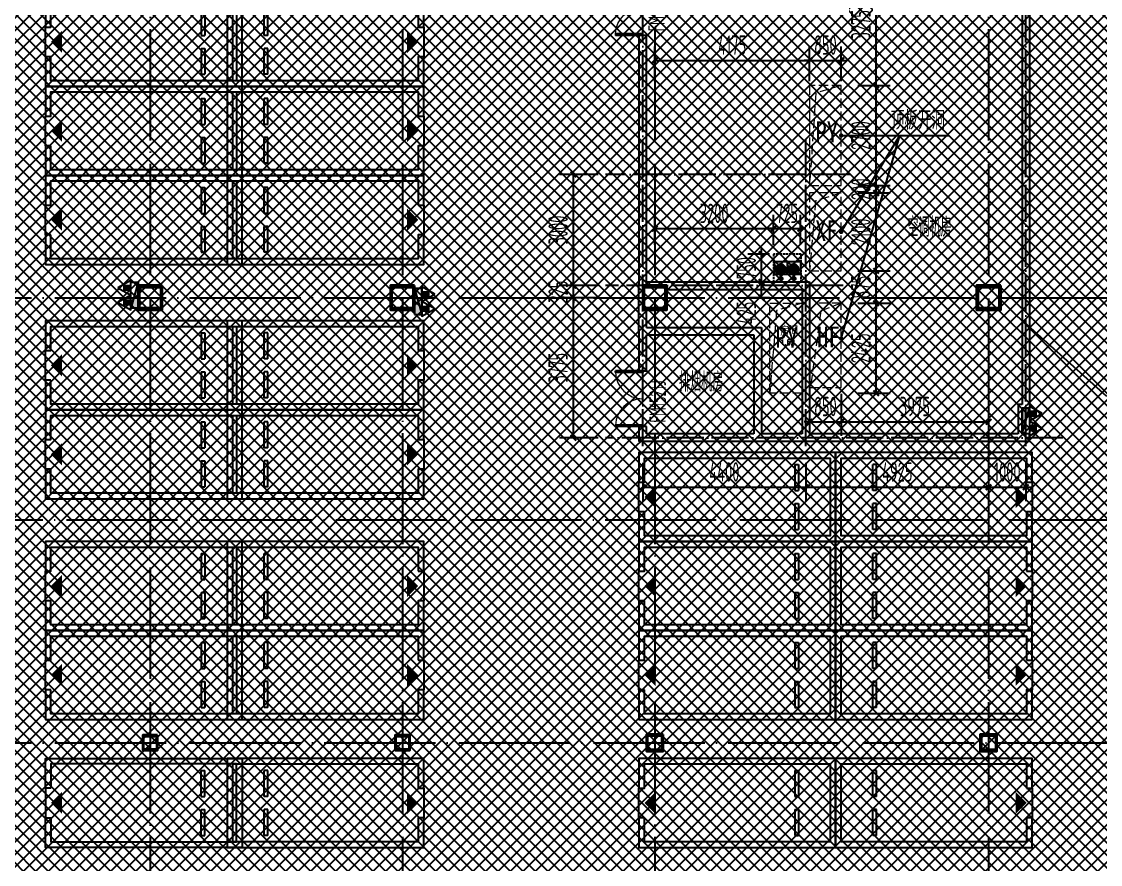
# Model space of a CAD drawing. Extents: x -473190 to 2138458, y -81875 to 2633646.
# Drawn here: x 964940 to 994020, y -43091 to -20360 of the extents above; entities that cross this region are included whole.
import ezdxf

# ---------------------------------------------------------------- set-up
doc = ezdxf.new("R2010")
doc.units = 0
doc.header["$LTSCALE"] = 1000
for name, pattern in [('DASH', [0.35, 0.25, -0.1]), ('DOTE', [2.42, 2, -0.2, 0.02, -0.2]), ('排水', [1.1, 1, -0.1])]:
    doc.linetypes.add(name, pattern=pattern)
for name, color, linetype in [('00-停车位', 67, 'Continuous'), ('A-COLUMN', 2, 'Continuous'), ('A-ROOM_NAME', 23, 'Continuous'), ('A-WALL', 2, 'Continuous'), ('DIM_LEAD', 3, 'Continuous'), ('DOOR_FIRE', 4, 'Continuous'), ('DOOR_FIRE_TEXT', 7, 'Continuous'), ('DOTE', 1, 'DOTE'), ('PUB_DIM', 3, 'Continuous'), ('PUB_TEXT', 7, 'Continuous'), ('SPACE', 7, 'Continuous'), ('W-EQUIP_消火栓', 7, 'Continuous'), ('W-EQUIP_灭火器', 7, 'Continuous'), ('集水坑', 4, 'Continuous')]:
    doc.layers.add(name, color=color, linetype=linetype)
for name, color, linetype, lineweight in [('GPS-污水', 2, '排水', 40), ('HOLE', 52, 'Continuous', 15), ('钢柱', 51, 'Continuous', 35)]:
    doc.layers.add(name, color=color, linetype=linetype, lineweight=lineweight)
doc.styles.add('8B2_01', font='simhei.ttf', dxfattribs={"width": 0.8})
doc.styles.add('8B2_02', font='tssdeng.shx', dxfattribs={"width": 0.6, "bigfont": 'TSSDCHN.shx'})
doc.styles.add('_TCH_DIM_T3', font='tssdeng.shx', dxfattribs={"width": 0.564706, "bigfont": '@@@tssdchn.shx'})
doc.styles.add('_TCH_SPACE', font='SIMPLEX', dxfattribs={"height": 5, "bigfont": 'GBCBIG'})
doc.styles.add('_TCH_WINDOW', font='tssdeng.shx', dxfattribs={"width": 0.8, "height": 3.5, "bigfont": 'tssdchn.shx'})
doc.styles.get("Standard").update_dxf_attribs({"font": 'gbenor.shx', "bigfont": 'gbcbig.shx'})
doc.dimstyles.new('_TCH_ARCH&&150', dxfattribs={"dimtxt": 525, "dimasz": 150, "dimexe": 375, "dimexo": 450, "dimgap": 150, "dimtad": 1, "dimdec": 0, "dimzin": 0, "dimdsep": 46, "dimtxsty": '_TCH_DIM_T3', "dimblk": 'ARCHTICK', "dimcen": 0.09, "dimclrt": 7, "dimazin": 2, "dimtfac": 1, "dimtdec": 0, "dimtix": 1, "dimtmove": 2, "dimatfit": 3, "dimfxl": 0, "dimtolj": 1, "dimtzin": 0, "dimarcsym": 0})

# ---------------------------------------------------------------- blocks, each defined once
blk = doc.blocks.new('车位2400x5300')
at = {"layer": '00-停车位', "color": 251}
for p, q in [((-875, -1000), (-175, -1000)), ((-875, -1100), (-875, -1000)), ((-875, -1100), (-175, -1100)), ((-175, -1100), (-175, -1000)), ((175, -1000), (875, -1000)), ((175, -1100), (175, -1000)), ((175, -1100), (875, -1100)), ((875, -1100), (875, -1000)), ((400, -5300), (-400, -5300))]:
    blk.add_line(p, q, dxfattribs=at)
blk.add_lwpolyline([(400, -5150), (400, -5300), (1200, -5300), (1200, 0), (-1200, 0), (-1200, -5300), (-400, -5300), (-400, -5150), (-1050, -5150), (-1050, -150), (1050, -150), (1050, -5150), (400, -5150)], dxfattribs=at)
blk.add_lwpolyline([(0, -5150, 0, 600, 0), (0, -4850, 600, 600, 0)], format="xyseb", dxfattribs=at)
blk = doc.blocks.new('$SB01_1')
h = blk.add_hatch(color=256)
h.dxf.hatch_style = 1
h.paths.add_polyline_path([(-0.38, -0.32), (0.5, 0), (-0.38, 0.32)])
h.paths.add_polyline_path([(0, 0), (0, 0), (0, 0), (0, 0)], flags=24)
h.paths.add_polyline_path([(0, 0), (0, 0), (0, 0), (0, 0)], flags=24)
h.paths.add_polyline_path([(0, 0), (0, 0), (0, 0), (0, 0)], flags=24)
for p, q in [((0.5, 0), (-0.38, 0.32)), ((-0.38, 0.32), (-0.38, -0.32)), ((0.5, 0), (-0.38, -0.32))]:
    blk.add_line(p, q)
blk.add_circle((0, 0), 0.5)
at = {"flags": 1}
for tag in ['UNIT', 'WHAT', 'SPEC']:
    blk.add_attdef(tag, (0, 0), '', height=0.001, dxfattribs=at)
blk = doc.blocks.new('人防集水坑')
at = {"layer": 'GPS-污水', "linetype": '排水'}
for p, q in [((307486, 701151), (307284, 701151)), ((307486, 700451), (307284, 700451))]:
    blk.add_line(p, q, dxfattribs=at)
for centre in [(307561, 701151), (307561, 700451)]:
    blk.add_circle(centre, 75, dxfattribs=at)
at = {"layer": '集水坑', "linetype": 'DASH', "ltscale": 0.5}
blk.add_lwpolyline([(306241, 700051), (306241, 701551), (307741, 701551), (307741, 700051)], close=True, dxfattribs=at)
at = {"layer": '集水坑', "linetype": 'Continuous', "ltscale": 0.5}
for points in [[(306641, 701501), (306641, 700801), (307341, 700801), (307341, 701501)], [(306641, 700801), (306641, 700101), (307341, 700101), (307341, 700801)]]:
    blk.add_lwpolyline(points, close=True, dxfattribs=at)
at = {"layer": '集水坑', "linetype": 'DASH', "ltscale": 0.5}
for points in [[(307341, 700801), (307237, 701397), (306641, 701501)], [(307347, 700101), (307243, 700697), (306647, 700801)]]:
    blk.add_lwpolyline(points, dxfattribs=at)
at = {"layer": 'GPS-污水', "linetype": '排水', "xscale": -480.0000000000002, "yscale": 480.0000000000002, "zscale": 480.0000000000002, "rotation": 176.2535374729293}
for p in [(307045, 701164, 0), (307045, 700464, 0)]:
    blk.add_blockref('$SB01_1', p, dxfattribs=at)
blk = doc.blocks.new('_ArchTick')
at = {"color": 0, "linetype": 'ByBlock', "const_width": 0.4}
blk.add_lwpolyline([(-0.5, -0.5), (0.5, 0.5)], dxfattribs=at)
blk = doc.blocks.new('*D5281')
at = {"layer": 'Defpoints', "color": 0, "transparency": 16777216}
for p in [(78664, -211993), (79328, -211993), (79328, -212418)]:
    blk.add_point(p, dxfattribs=at)
at = {"layer": 'PUB_DIM', "color": 0, "lineweight": -2, "transparency": 16777216}
for p, q in [((78878, -211993), (78289, -211993)), ((78664, -212418), (78664, -211993)), ((78878, -212418), (78289, -212418))]:
    blk.add_line(p, q, dxfattribs=at)
at = {"layer": 'PUB_DIM', "color": 0, "lineweight": -2, "transparency": 16777216, "xscale": 150, "yscale": 150, "zscale": 150}
for p, rotation in [((78664, -211993), 90), ((78664, -212418), 270)]:
    blk.add_blockref('_ArchTick', p, dxfattribs=dict(at, rotation=rotation))
at = {"layer": 'PUB_DIM', "color": 7, "transparency": 16777216, "insert": (78252, -212830), "char_height": 525, "attachment_point": 5, "rotation": 90, "style": '_TCH_DIM_T3'}
blk.add_mtext('\\A1;425', dxfattribs=at)
blk = doc.blocks.new('*D5282')
at = {"layer": 'Defpoints', "color": 0, "transparency": 16777216}
for p in [(78664, -211243), (79328, -211243), (79328, -211993)]:
    blk.add_point(p, dxfattribs=at)
at = {"layer": 'PUB_DIM', "color": 0, "lineweight": -2, "transparency": 16777216}
for p, q in [((78664, -211243), (78664, -211093)), ((78878, -211243), (78289, -211243)), ((78664, -211993), (78664, -211243)), ((78878, -211993), (78289, -211993)), ((78664, -211993), (78664, -212143))]:
    blk.add_line(p, q, dxfattribs=at)
at = {"layer": 'PUB_DIM', "color": 0, "lineweight": -2, "transparency": 16777216, "xscale": 150, "yscale": 150, "zscale": 150}
for p, rotation in [((78664, -211243), 270), ((78664, -211993), 90)]:
    blk.add_blockref('_ArchTick', p, dxfattribs=dict(at, rotation=rotation))
at = {"layer": 'PUB_DIM', "color": 7, "transparency": 16777216, "insert": (78252, -211618), "char_height": 525, "attachment_point": 5, "rotation": 90, "style": '_TCH_DIM_T3'}
blk.add_mtext('\\A1;750', dxfattribs=at)
blk = doc.blocks.new('*D5318')
at = {"layer": 'Defpoints', "color": 0, "transparency": 16777216}
for p in [(79709, -210555), (78984, -211443), (79709, -211443)]:
    blk.add_point(p, dxfattribs=at)
at = {"layer": 'PUB_DIM', "color": 0, "lineweight": -2, "transparency": 16777216}
for p, q in [((78984, -210993), (78984, -210180)), ((79709, -210993), (79709, -210180)), ((78984, -210555), (78834, -210555)), ((78984, -210555), (79709, -210555)), ((79709, -210555), (79859, -210555))]:
    blk.add_line(p, q, dxfattribs=at)
at = {"layer": 'PUB_DIM', "color": 0, "lineweight": -2, "transparency": 16777216, "xscale": 150, "yscale": 150, "zscale": 150}
blk.add_blockref('_ArchTick', (78984, -210555), dxfattribs=at)
at = {"layer": 'PUB_DIM', "color": 0, "lineweight": -2, "transparency": 16777216, "xscale": 150, "yscale": 150, "zscale": 150, "rotation": 180}
blk.add_blockref('_ArchTick', (79709, -210555), dxfattribs=at)
at = {"layer": 'PUB_DIM', "color": 7, "transparency": 16777216, "insert": (79346, -210143), "char_height": 525, "attachment_point": 5, "style": '_TCH_DIM_T3'}
blk.add_mtext('\\A1;725', dxfattribs=at)
blk = doc.blocks.new('*D5319')
at = {"layer": 'Defpoints', "color": 0, "transparency": 16777216}
for p in [(78984, -210555), (75784, -211443), (78984, -211443)]:
    blk.add_point(p, dxfattribs=at)
at = {"layer": 'PUB_DIM', "color": 0, "lineweight": -2, "transparency": 16777216}
for p, q in [((75784, -210993), (75784, -210180)), ((78984, -210993), (78984, -210180)), ((75784, -210555), (78984, -210555))]:
    blk.add_line(p, q, dxfattribs=at)
at = {"layer": 'PUB_DIM', "color": 0, "lineweight": -2, "transparency": 16777216, "xscale": 150, "yscale": 150, "zscale": 150, "rotation": 180}
blk.add_blockref('_ArchTick', (75784, -210555), dxfattribs=at)
at = {"layer": 'PUB_DIM', "color": 0, "lineweight": -2, "transparency": 16777216, "xscale": 150, "yscale": 150, "zscale": 150}
blk.add_blockref('_ArchTick', (78984, -210555), dxfattribs=at)
at = {"layer": 'PUB_DIM', "color": 7, "transparency": 16777216, "insert": (77384, -210143), "char_height": 525, "attachment_point": 5, "style": '_TCH_DIM_T3'}
blk.add_mtext('\\A1;3200', dxfattribs=at)
blk = doc.blocks.new('A$C00330F2E')
at = {"layer": '钢柱', "color": 4, "lineweight": 35}
for points in [[(27175, -180000), (26525, -180000), (26525, -180650), (27175, -180650)], [(33975, -180000), (33325, -180000), (33325, -180650), (33975, -180650)], [(40775, -180000), (40125, -180000), (40125, -180650), (40775, -180650)], [(49775, -180000), (49125, -180000), (49125, -180650), (49775, -180650)], [(27135, -180610), (26565, -180610), (26565, -180040), (27135, -180040)], [(33935, -180610), (33365, -180610), (33365, -180040), (33935, -180040)], [(40735, -180610), (40165, -180610), (40165, -180040), (40735, -180040)], [(49735, -180610), (49165, -180610), (49165, -180040), (49735, -180040)], [(27050, -192125), (26650, -192125), (26650, -192525), (27050, -192525)], [(27030, -192505), (26670, -192505), (26670, -192145), (27030, -192145)], [(33850, -192125), (33450, -192125), (33450, -192525), (33850, -192525)], [(33830, -192505), (33470, -192505), (33470, -192145), (33830, -192145)], [(40675, -192100), (40225, -192100), (40225, -192550), (40675, -192550)], [(40645, -192520), (40255, -192520), (40255, -192130), (40645, -192130)], [(49675, -192100), (49225, -192100), (49225, -192550), (49675, -192550)], [(49645, -192520), (49255, -192520), (49255, -192130), (49645, -192130)]]:
    blk.add_lwpolyline(points, close=True, dxfattribs=at)
blk = doc.blocks.new('*D5543')
at = {"layer": 'Defpoints', "color": 0, "transparency": 16777216}
for p in [(41000, -170304), (45400, -170304), (45400, -171411)]:
    blk.add_point(p, dxfattribs=at)
at = {"layer": 'PUB_DIM', "color": 0, "lineweight": -2, "transparency": 16777216}
for p, q in [((41000, -170754), (41000, -171786)), ((45400, -170754), (45400, -171786)), ((41000, -171411), (45400, -171411))]:
    blk.add_line(p, q, dxfattribs=at)
at = {"layer": 'PUB_DIM', "color": 0, "lineweight": -2, "transparency": 16777216, "xscale": 150, "yscale": 150, "zscale": 150, "rotation": 180}
blk.add_blockref('_ArchTick', (41000, -171411), dxfattribs=at)
at = {"layer": 'PUB_DIM', "color": 0, "lineweight": -2, "transparency": 16777216, "xscale": 150, "yscale": 150, "zscale": 150}
blk.add_blockref('_ArchTick', (45400, -171411), dxfattribs=at)
at = {"layer": 'PUB_DIM', "color": 7, "transparency": 16777216, "insert": (43200, -170998), "char_height": 525, "attachment_point": 5, "style": '_TCH_DIM_T3'}
blk.add_mtext('\\A1;4400', dxfattribs=at)
blk = doc.blocks.new('*D5544')
at = {"layer": 'Defpoints', "color": 0, "transparency": 16777216}
for p in [(45400, -170304), (50325, -170304), (50325, -171411)]:
    blk.add_point(p, dxfattribs=at)
at = {"layer": 'PUB_DIM', "color": 0, "lineweight": -2, "transparency": 16777216}
for p, q in [((45400, -170754), (45400, -171786)), ((50325, -170754), (50325, -171786)), ((45400, -171411), (50325, -171411))]:
    blk.add_line(p, q, dxfattribs=at)
at = {"layer": 'PUB_DIM', "color": 0, "lineweight": -2, "transparency": 16777216, "xscale": 150, "yscale": 150, "zscale": 150, "rotation": 180}
blk.add_blockref('_ArchTick', (45400, -171411), dxfattribs=at)
at = {"layer": 'PUB_DIM', "color": 0, "lineweight": -2, "transparency": 16777216, "xscale": 150, "yscale": 150, "zscale": 150}
blk.add_blockref('_ArchTick', (50325, -171411), dxfattribs=at)
at = {"layer": 'PUB_DIM', "color": 7, "transparency": 16777216, "insert": (47863, -170998), "char_height": 525, "attachment_point": 5, "style": '_TCH_DIM_T3'}
blk.add_mtext('\\A1;4925', dxfattribs=at)
blk = doc.blocks.new('*D5545')
at = {"layer": 'Defpoints', "color": 0, "transparency": 16777216}
for p in [(50325, -170304), (51325, -170304), (51325, -171411)]:
    blk.add_point(p, dxfattribs=at)
at = {"layer": 'PUB_DIM', "color": 0, "lineweight": -2, "transparency": 16777216}
for p, q in [((50325, -170754), (50325, -171786)), ((51325, -170754), (51325, -171786)), ((50325, -171411), (50175, -171411)), ((50325, -171411), (51325, -171411)), ((51325, -171411), (51475, -171411))]:
    blk.add_line(p, q, dxfattribs=at)
at = {"layer": 'PUB_DIM', "color": 0, "lineweight": -2, "transparency": 16777216, "xscale": 150, "yscale": 150, "zscale": 150}
blk.add_blockref('_ArchTick', (50325, -171411), dxfattribs=at)
at = {"layer": 'PUB_DIM', "color": 0, "lineweight": -2, "transparency": 16777216, "xscale": 150, "yscale": 150, "zscale": 150, "rotation": 180}
blk.add_blockref('_ArchTick', (51325, -171411), dxfattribs=at)
at = {"layer": 'PUB_DIM', "color": 7, "transparency": 16777216, "insert": (50825, -170998), "char_height": 525, "attachment_point": 5, "style": '_TCH_DIM_T3'}
blk.add_mtext('\\A1;1000', dxfattribs=at)
blk = doc.blocks.new('*D5546')
at = {"layer": 'Defpoints', "color": 0, "transparency": 16777216}
for p in [(39133, -166300), (40249, -166300), (40249, -170075)]:
    blk.add_point(p, dxfattribs=at)
at = {"layer": 'PUB_DIM', "color": 0, "lineweight": -2, "transparency": 16777216}
for p, q in [((39799, -166300), (38758, -166300)), ((39133, -170075), (39133, -166300)), ((39799, -170075), (38758, -170075))]:
    blk.add_line(p, q, dxfattribs=at)
at = {"layer": 'PUB_DIM', "color": 0, "lineweight": -2, "transparency": 16777216, "xscale": 150, "yscale": 150, "zscale": 150}
for p, rotation in [((39133, -166300), 90), ((39133, -170075), 270)]:
    blk.add_blockref('_ArchTick', p, dxfattribs=dict(at, rotation=rotation))
at = {"layer": 'PUB_DIM', "color": 7, "transparency": 16777216, "insert": (38720, -168187), "char_height": 525, "attachment_point": 5, "rotation": 90, "style": '_TCH_DIM_T3'}
blk.add_mtext('\\A1;3775', dxfattribs=at)
blk = doc.blocks.new('*D5547')
at = {"layer": 'Defpoints', "color": 0, "transparency": 16777216}
for p in [(39132.80529, -165975), (40248.9408, -165975), (40248.9408, -166300)]:
    blk.add_point(p, dxfattribs=at)
at = {"layer": 'PUB_DIM', "color": 0, "lineweight": -2, "transparency": 16777216}
for p, q in [((39798.9408, -165975), (38757.80529, -165975)), ((39132.80529, -165975), (39132.80529, -165825)), ((39132.80529, -166300), (39132.80529, -165975)), ((39798.9408, -166300), (38757.80529, -166300)), ((39132.80529, -166300), (39132.80529, -166450))]:
    blk.add_line(p, q, dxfattribs=at)
at = {"layer": 'PUB_DIM', "color": 0, "lineweight": -2, "transparency": 16777216, "xscale": 150, "yscale": 150, "zscale": 150}
for p, rotation in [((39132.80529, -165975), 270), ((39132.80529, -166300), 90)]:
    blk.add_blockref('_ArchTick', p, dxfattribs=dict(at, rotation=rotation))
at = {"layer": 'PUB_DIM', "color": 7, "transparency": 16777216, "insert": (38720.30529, -166137.5), "char_height": 525, "attachment_point": 5, "rotation": 90, "style": '_TCH_DIM_T3'}
blk.add_mtext('\\A1;325', dxfattribs=at)
blk = doc.blocks.new('*D5548')
at = {"layer": 'Defpoints', "color": 0, "transparency": 16777216}
for p in [(39132.80529, -162975), (40248.9408, -162975), (40248.9408, -165975)]:
    blk.add_point(p, dxfattribs=at)
at = {"layer": 'PUB_DIM', "color": 0, "lineweight": -2, "transparency": 16777216}
for p, q in [((39798.9408, -162975), (38757.80529, -162975)), ((39132.80529, -165975), (39132.80529, -162975)), ((39798.9408, -165975), (38757.80529, -165975))]:
    blk.add_line(p, q, dxfattribs=at)
at = {"layer": 'PUB_DIM', "color": 0, "lineweight": -2, "transparency": 16777216, "xscale": 150, "yscale": 150, "zscale": 150}
for p, rotation in [((39132.80529, -162975), 90), ((39132.80529, -165975), 270)]:
    blk.add_blockref('_ArchTick', p, dxfattribs=dict(at, rotation=rotation))
at = {"layer": 'PUB_DIM', "color": 7, "transparency": 16777216, "insert": (38720.30529, -164475), "char_height": 525, "attachment_point": 5, "rotation": 90, "style": '_TCH_DIM_T3'}
blk.add_mtext('\\A1;3000', dxfattribs=at)
blk = doc.blocks.new('*D5620')
at = {"layer": 'Defpoints', "color": 0, "transparency": 16777216}
for p in [(63325, -178450), (64268, -178450), (63325, -181725)]:
    blk.add_point(p, dxfattribs=at)
at = {"layer": 'PUB_DIM', "color": 0, "lineweight": -2, "transparency": 16777216}
for p, q in [((63775, -178450), (64643, -178450)), ((64268, -181725), (64268, -178450)), ((63775, -181725), (64643, -181725))]:
    blk.add_line(p, q, dxfattribs=at)
at = {"layer": 'PUB_DIM', "color": 0, "lineweight": -2, "transparency": 16777216, "xscale": 150, "yscale": 150, "zscale": 150}
for p, rotation in [((64268, -178450), 90), ((64268, -181725), 270)]:
    blk.add_blockref('_ArchTick', p, dxfattribs=dict(at, rotation=rotation))
at = {"layer": 'PUB_DIM', "color": 7, "transparency": 16777216, "insert": (63856, -180088), "char_height": 525, "attachment_point": 5, "rotation": 90, "style": '_TCH_DIM_T3'}
blk.add_mtext('\\A1;3275', dxfattribs=at)
blk = doc.blocks.new('*D5621')
at = {"layer": 'Defpoints', "color": 0, "transparency": 16777216}
for p in [(63325, -181725), (64268, -181725), (63325, -184425)]:
    blk.add_point(p, dxfattribs=at)
at = {"layer": 'PUB_DIM', "color": 0, "lineweight": -2, "transparency": 16777216}
for p, q in [((63775, -181725), (64643, -181725)), ((64268, -184425), (64268, -181725)), ((63775, -184425), (64643, -184425))]:
    blk.add_line(p, q, dxfattribs=at)
at = {"layer": 'PUB_DIM', "color": 0, "lineweight": -2, "transparency": 16777216, "xscale": 150, "yscale": 150, "zscale": 150}
for p, rotation in [((64268, -181725), 90), ((64268, -184425), 270)]:
    blk.add_blockref('_ArchTick', p, dxfattribs=dict(at, rotation=rotation))
at = {"layer": 'PUB_DIM', "color": 7, "transparency": 16777216, "insert": (63856, -183075), "char_height": 525, "attachment_point": 5, "rotation": 90, "style": '_TCH_DIM_T3'}
blk.add_mtext('\\A1;2700', dxfattribs=at)
blk = doc.blocks.new('*D5622')
at = {"layer": 'Defpoints', "color": 0, "transparency": 16777216}
for p in [(63325, -184425), (63325, -184625), (64268, -184425)]:
    blk.add_point(p, dxfattribs=at)
at = {"layer": 'PUB_DIM', "color": 0, "lineweight": -2, "transparency": 16777216}
for p, q in [((64268, -184425), (64268, -184275)), ((63775, -184425), (64643, -184425)), ((63775, -184625), (64643, -184625)), ((64268, -184625), (64268, -184425)), ((64268, -184625), (64268, -184775))]:
    blk.add_line(p, q, dxfattribs=at)
at = {"layer": 'PUB_DIM', "color": 0, "lineweight": -2, "transparency": 16777216, "xscale": 150, "yscale": 150, "zscale": 150}
for p, rotation in [((64268, -184425), 270), ((64268, -184625), 90)]:
    blk.add_blockref('_ArchTick', p, dxfattribs=dict(at, rotation=rotation))
at = {"layer": 'PUB_DIM', "color": 7, "transparency": 16777216, "insert": (63856, -184525), "char_height": 525, "attachment_point": 5, "rotation": 90, "style": '_TCH_DIM_T3'}
blk.add_mtext('\\A1;200', dxfattribs=at)
blk = doc.blocks.new('*D5623')
at = {"layer": 'Defpoints', "color": 0, "transparency": 16777216}
for p in [(63325, -184625), (64268, -184625), (63325, -186725)]:
    blk.add_point(p, dxfattribs=at)
at = {"layer": 'PUB_DIM', "color": 0, "lineweight": -2, "transparency": 16777216}
for p, q in [((63775, -184625), (64643, -184625)), ((64268, -186725), (64268, -184625)), ((63775, -186725), (64643, -186725))]:
    blk.add_line(p, q, dxfattribs=at)
at = {"layer": 'PUB_DIM', "color": 0, "lineweight": -2, "transparency": 16777216, "xscale": 150, "yscale": 150, "zscale": 150}
for p, rotation in [((64268, -184625), 90), ((64268, -186725), 270)]:
    blk.add_blockref('_ArchTick', p, dxfattribs=dict(at, rotation=rotation))
at = {"layer": 'PUB_DIM', "color": 7, "transparency": 16777216, "insert": (63856, -185675), "char_height": 525, "attachment_point": 5, "rotation": 90, "style": '_TCH_DIM_T3'}
blk.add_mtext('\\A1;2100', dxfattribs=at)
blk = doc.blocks.new('*D5624')
at = {"layer": 'Defpoints', "color": 0, "transparency": 16777216}
for p in [(63325, -186725), (64268, -186725), (63325, -187600)]:
    blk.add_point(p, dxfattribs=at)
at = {"layer": 'PUB_DIM', "color": 0, "lineweight": -2, "transparency": 16777216}
for p, q in [((64268, -186725), (64268, -186575)), ((63775, -186725), (64643, -186725)), ((64268, -187600), (64268, -186725)), ((63775, -187600), (64643, -187600)), ((64268, -187600), (64268, -187750))]:
    blk.add_line(p, q, dxfattribs=at)
at = {"layer": 'PUB_DIM', "color": 0, "lineweight": -2, "transparency": 16777216, "xscale": 150, "yscale": 150, "zscale": 150}
for p, rotation in [((64268, -186725), 270), ((64268, -187600), 90)]:
    blk.add_blockref('_ArchTick', p, dxfattribs=dict(at, rotation=rotation))
at = {"layer": 'PUB_DIM', "color": 7, "transparency": 16777216, "insert": (63856, -187163), "char_height": 525, "attachment_point": 5, "rotation": 90, "style": '_TCH_DIM_T3'}
blk.add_mtext('\\A1;875', dxfattribs=at)
blk = doc.blocks.new('*D5625')
at = {"layer": 'Defpoints', "color": 0, "transparency": 16777216}
for p in [(63325, -187600), (64268, -187600), (63325, -190025)]:
    blk.add_point(p, dxfattribs=at)
at = {"layer": 'PUB_DIM', "color": 0, "lineweight": -2, "transparency": 16777216}
for p, q in [((63775, -187600), (64643, -187600)), ((64268, -190025), (64268, -187600)), ((63775, -190025), (64643, -190025))]:
    blk.add_line(p, q, dxfattribs=at)
at = {"layer": 'PUB_DIM', "color": 0, "lineweight": -2, "transparency": 16777216, "xscale": 150, "yscale": 150, "zscale": 150}
for p, rotation in [((64268, -187600), 90), ((64268, -190025), 270)]:
    blk.add_blockref('_ArchTick', p, dxfattribs=dict(at, rotation=rotation))
at = {"layer": 'PUB_DIM', "color": 7, "transparency": 16777216, "insert": (63856, -188812), "char_height": 525, "attachment_point": 5, "rotation": 90, "style": '_TCH_DIM_T3'}
blk.add_mtext('\\A1;2425', dxfattribs=at)
blk = doc.blocks.new('*D5626')
at = {"layer": 'Defpoints', "color": 0, "transparency": 16777216}
for p in [(63325, -181049), (62475, -182059), (63325, -182059)]:
    blk.add_point(p, dxfattribs=at)
at = {"layer": 'PUB_DIM', "color": 0, "lineweight": -2, "transparency": 16777216}
for p, q in [((62475, -181609), (62475, -180674)), ((63325, -181609), (63325, -180674)), ((62475, -181049), (62325, -181049)), ((62475, -181049), (63325, -181049)), ((63325, -181049), (63475, -181049))]:
    blk.add_line(p, q, dxfattribs=at)
at = {"layer": 'PUB_DIM', "color": 0, "lineweight": -2, "transparency": 16777216, "xscale": 150, "yscale": 150, "zscale": 150}
blk.add_blockref('_ArchTick', (62475, -181049), dxfattribs=at)
at = {"layer": 'PUB_DIM', "color": 0, "lineweight": -2, "transparency": 16777216, "xscale": 150, "yscale": 150, "zscale": 150, "rotation": 180}
blk.add_blockref('_ArchTick', (63325, -181049), dxfattribs=at)
at = {"layer": 'PUB_DIM', "color": 7, "transparency": 16777216, "insert": (62900, -180636), "char_height": 525, "attachment_point": 5, "style": '_TCH_DIM_T3'}
blk.add_mtext('\\A1;850', dxfattribs=at)
blk = doc.blocks.new('*D5627')
at = {"layer": 'Defpoints', "color": 0, "transparency": 16777216}
for p in [(62475, -181049), (58300, -182059), (62475, -182059)]:
    blk.add_point(p, dxfattribs=at)
at = {"layer": 'PUB_DIM', "color": 0, "lineweight": -2, "transparency": 16777216}
for p, q in [((58300, -181609), (58300, -180674)), ((62475, -181609), (62475, -180674)), ((58300, -181049), (62475, -181049))]:
    blk.add_line(p, q, dxfattribs=at)
at = {"layer": 'PUB_DIM', "color": 0, "lineweight": -2, "transparency": 16777216, "xscale": 150, "yscale": 150, "zscale": 150, "rotation": 180}
blk.add_blockref('_ArchTick', (58300, -181049), dxfattribs=at)
at = {"layer": 'PUB_DIM', "color": 0, "lineweight": -2, "transparency": 16777216, "xscale": 150, "yscale": 150, "zscale": 150}
blk.add_blockref('_ArchTick', (62475, -181049), dxfattribs=at)
at = {"layer": 'PUB_DIM', "color": 7, "transparency": 16777216, "insert": (60388, -180636), "char_height": 525, "attachment_point": 5, "style": '_TCH_DIM_T3'}
blk.add_mtext('\\A1;4175', dxfattribs=at)
blk = doc.blocks.new('*D5628')
at = {"layer": 'Defpoints', "color": 0, "transparency": 16777216}
for p in [(62475, -189591), (63325, -189591), (63325, -190796)]:
    blk.add_point(p, dxfattribs=at)
at = {"layer": 'PUB_DIM', "color": 0, "lineweight": -2, "transparency": 16777216}
for p, q in [((62475, -190041), (62475, -191171)), ((63325, -190041), (63325, -191171)), ((62475, -190796), (62325, -190796)), ((62475, -190796), (63325, -190796)), ((63325, -190796), (63475, -190796))]:
    blk.add_line(p, q, dxfattribs=at)
at = {"layer": 'PUB_DIM', "color": 0, "lineweight": -2, "transparency": 16777216, "xscale": 150, "yscale": 150, "zscale": 150}
blk.add_blockref('_ArchTick', (62475, -190796), dxfattribs=at)
at = {"layer": 'PUB_DIM', "color": 0, "lineweight": -2, "transparency": 16777216, "xscale": 150, "yscale": 150, "zscale": 150, "rotation": 180}
blk.add_blockref('_ArchTick', (63325, -190796), dxfattribs=at)
at = {"layer": 'PUB_DIM', "color": 7, "transparency": 16777216, "insert": (62900, -190384), "char_height": 525, "attachment_point": 5, "style": '_TCH_DIM_T3'}
blk.add_mtext('\\A1;850', dxfattribs=at)
blk = doc.blocks.new('*D5629')
at = {"layer": 'Defpoints', "color": 0, "transparency": 16777216}
for p in [(63325, -189591), (67300, -189591), (67300, -190796)]:
    blk.add_point(p, dxfattribs=at)
at = {"layer": 'PUB_DIM', "color": 0, "lineweight": -2, "transparency": 16777216}
for p, q in [((63325, -190041), (63325, -191171)), ((67300, -190041), (67300, -191171)), ((63325, -190796), (67300, -190796))]:
    blk.add_line(p, q, dxfattribs=at)
at = {"layer": 'PUB_DIM', "color": 0, "lineweight": -2, "transparency": 16777216, "xscale": 150, "yscale": 150, "zscale": 150, "rotation": 180}
blk.add_blockref('_ArchTick', (63325, -190796), dxfattribs=at)
at = {"layer": 'PUB_DIM', "color": 0, "lineweight": -2, "transparency": 16777216, "xscale": 150, "yscale": 150, "zscale": 150}
blk.add_blockref('_ArchTick', (67300, -190796), dxfattribs=at)
at = {"layer": 'PUB_DIM', "color": 7, "transparency": 16777216, "insert": (65313, -190384), "char_height": 525, "attachment_point": 5, "style": '_TCH_DIM_T3'}
blk.add_mtext('\\A1;3975', dxfattribs=at)
blk = doc.blocks.new('$TwtSys$00000434')
for p, q in [((-0.5, 0.5), (-0.5, -0.5)), ((-0.5, -0.5), (0.5, 0.5)), ((0.5, 0.5), (-0.5, 0.5)), ((0.5, -0.5), (0.5, 0.5)), ((-0.5, -0.5), (0.5, -0.5))]:
    blk.add_line(p, q)
blk.add_solid([(0.5, -0.5), (0.5, 0.5), (-0.5, -0.5)])
blk = doc.blocks.new('$TwtSys$00000546')
h = blk.add_hatch()
h.set_pattern_fill('ANSI31', color=256, scale=200, style=0)
h.set_pattern_definition([(45, (-38543.802, -6670.83), (-17.67767, 17.67767), [])])
h.paths.add_polyline_path([(-65, 174), (65, 174), (65, 44), (-65, 44)])
for points in [[(0, 344), (-198, 0), (198, 0)], [(-65, 174), (65, 174), (65, 44), (-65, 44)]]:
    blk.add_lwpolyline(points, close=True)
blk = doc.blocks.new('ADFASDF')
h = blk.add_hatch()
h.set_pattern_fill('ANSI37', color=8, scale=150)
h.set_pattern_definition([(45, (0, 0), (-168.3798, 168.3798), []), (135, (0, 0), (-168.3798, -168.3798), [])])
h.paths.add_polyline_path([(521397, 239186), (521397, 224886), (539697, 224886), (539697, 169261), (524947, 169261), (524947, 171211), (527822, 171211), (527922, 176611), (501318, 176611), (501125, 109884), (530547, 109887), (530547, 107449), (538188, 100503), (536147, 98236), (540086, 94690), (517812, 69953), (517812, 59790), (482108, 20136), (405247, 20136), (405247, 26086), (391997, 40436), (391997, 64736), (399997, 64738), (399997, 239186), (409022, 239186)])
blk = doc.blocks.new('$DorLib2D$00000002')
for p, q in [((-0.5, 0), (-0.5, 0.4875)), ((-0.475, 0.4875), (-0.5, 0.4875)), ((-0.475, 0), (-0.475, 0.4875)), ((0.475, 0), (0.475, 0.4875)), ((0.475, 0.4875), (0.5, 0.4875)), ((0.5, 0), (0.5, 0.4875)), ((-0.5, 0), (-0.475, 0)), ((0.5, 0), (0.475, 0))]:
    blk.add_line(p, q)
at = {"lineweight": 13}
for centre, start, end in [((-0.4875, 0), 0, 88.53072), ((0.4875, 0), 91.46928, 180)]:
    blk.add_arc(centre, 0.4875, start, end, dxfattribs=at)
blk = doc.blocks.new('A$C3672542B')
at = {"layer": '集水坑', "linetype": 'Continuous', "xscale": -0.5, "yscale": 0.5, "zscale": 0.5, "rotation": 90}
blk.add_blockref('人防集水坑', (429759, -58122.7), dxfattribs=at)
at = {"layer": 'PUB_DIM'}
for p1, p2, distance, picture, middle in [((75783.7, -211443.2), (78983.7, -211443.2), 888.2, '*D5319', (77383.7, -210142.5)), ((78983.7, -211443.2), (79708.7, -211443.2), 888.2, '*D5318', (79346.2, -210142.5)), ((79328.5, -211993.2), (79328.5, -211243.2), 664.1, '*D5282', (78251.8, -211618.2))]:
    dim = blk.add_aligned_dim(p1=p1, p2=p2, distance=distance, dimstyle='_TCH_ARCH&&150', dxfattribs=at)
    dim.commit()
    dim.dimension.update_dxf_attribs({"geometry": picture, "text_midpoint": middle})
dim = blk.add_linear_dim(base=(78664.3, -211993.2), p1=(79328.5, -212418.2), p2=(79328.5, -211993.2), angle=90, dimstyle='_TCH_ARCH&&150', dxfattribs=at)
dim.commit()
dim.dimension.update_dxf_attribs({"geometry": '*D5281', "text_midpoint": (78251.8, -212829.9), "dimtype": 161})
blk = doc.blocks.new('A$C2B5B1B2C')
at = {"layer": 'DOTE', "linetype": 'DOTE', "ltscale": 0.5}
for p, q in [((41000, -170304.5), (41000, -146975)), ((51325, -170304.5), (51325, -156425)), ((45400, -170304.5), (45400, -161975)), ((46600, -162975), (40000, -162975)), ((46400, -165975), (40000, -165975)), ((52325, -170075), (40000, -170075))]:
    blk.add_line(p, q, dxfattribs=at)
at = {"layer": 'PUB_DIM'}
for p1, p2, distance, picture, middle in [((40248.9, -165975), (40248.9, -162975), 1116.1, '*D5548', (38720.3, -164475)), ((40248.9, -166300), (40248.9, -165975), 1116.1, '*D5547', (38720.3, -166137.5)), ((40248.9, -170075), (40248.9, -166300), 1116.1, '*D5546', (38720.3, -168187.5)), ((41000, -170304.5), (45400, -170304.5), -1106.4, '*D5543', (43200, -170998.3)), ((45400, -170304.5), (50325, -170304.5), -1106.4, '*D5544', (47862.5, -170998.3)), ((50325, -170304.5), (51325, -170304.5), -1106.4, '*D5545', (50825, -170998.3))]:
    dim = blk.add_aligned_dim(p1=p1, p2=p2, distance=distance, dimstyle='_TCH_ARCH&&150', dxfattribs=at)
    dim.commit()
    dim.dimension.update_dxf_attribs({"geometry": picture, "text_midpoint": middle})
blk = doc.blocks.new('A$C031B73C8')
at = {"layer": 'HOLE', "linetype": 'DASH'}
for points in [[(62475, -181725), (62475, -184425), (63325, -184425), (63325, -181725), (62475, -181725)], [(63325, -181725), (62638.8, -181933.7), (62475, -184425)], [(62475, -184625), (62475, -186725), (63325, -186725), (63325, -184625), (62475, -184625)], [(63325, -184625), (62633.9, -184839.8), (62475, -186725)], [(62275, -187600), (61584.3, -187794), (61400, -190025)], [(62475, -187600), (62475, -189875), (63325, -189875), (63325, -187600), (62625, -187600)], [(63325, -187600), (62779.1, -187807), (62494.8, -189875)]]:
    blk.add_lwpolyline(points, dxfattribs=at)
blk.add_lwpolyline([(62275, -187600), (62275, -190025), (61400, -190025), (61400, -187600)], close=True, dxfattribs=at)
at = {"layer": 'SPACE', "style": '_TCH_SPACE'}
blk.add_text('房间', height=241.13, dxfattribs=at).set_placement((61684.6, -188475))
at = {"layer": 'SPACE', "style": '_TCH_SPACE', "width": 0.705882}
blk.add_text('1.62', height=148.75, dxfattribs=at).set_placement((61687.5, -188724.4))
at = {"layer": 'PUB_DIM'}
for p1, p2, distance, picture, middle in [((63325, -181725), (63325, -178450), -943.5, '*D5620', (63856, -180087.5)), ((58300, -182058.7), (62475, -182058.7), 1009.8, '*D5627', (60387.5, -180636.3)), ((62475, -182058.7), (63325, -182058.7), 1009.8, '*D5626', (62900, -180636.3)), ((63325, -184425), (63325, -181725), -943.5, '*D5621', (63856, -183075)), ((63325, -184625), (63325, -184425), -943.5, '*D5622', (63856, -184525)), ((63325, -186725), (63325, -184625), -943.5, '*D5623', (63856, -185675)), ((63325, -187600), (63325, -186725), -943.5, '*D5624', (63856, -187162.5)), ((63325, -190025), (63325, -187600), -943.5, '*D5625', (63856, -188812.5)), ((62475, -189590.6), (63325, -189590.6), -1205.8, '*D5628', (62900, -190383.9)), ((63325, -189590.6), (67300, -189590.6), -1205.8, '*D5629', (65312.5, -190383.9))]:
    dim = blk.add_aligned_dim(p1=p1, p2=p2, distance=distance, dimstyle='_TCH_ARCH&&150', dxfattribs=at)
    dim.commit()
    dim.dimension.update_dxf_attribs({"geometry": picture, "text_midpoint": middle})

msp = doc.modelspace()

# ---------------------------------------------------------------- linework, layer by layer
at = {"layer": 'A-COLUMN'}
for p, q in [((982331.7, -27482.6), (981681.7, -27482.6)), ((981681.7, -27482.6), (981681.7, -28132.6)), ((982331.7, -28132.6), (982331.7, -27482.6)), ((981681.7, -28132.6), (982331.7, -28132.6))]:
    msp.add_line(p, q, dxfattribs=at)
at = {"layer": 'A-WALL'}
for p, q in [((992106.7, -19732.6), (992106.7, -30784)), ((991906.7, -19832.6), (991906.7, -30684)), ((981781.7, -20732.6), (981581.7, -20732.6)), ((981581.7, -20732.6), (981581.7, -27482.6)), ((981781.7, -27482.6), (981781.7, -20732.6)), ((981581.7, -28707.6), (981581.7, -27482.6)), ((981681.7, -27482.6), (981681.7, -27482.6)), ((981781.7, -27382.6), (982056.7, -27382.6)), ((981869.2, -27482.6), (981869.2, -27482.6)), ((982056.7, -27382.6), (986181.7, -27382.6)), ((982056.7, -27482.6), (982056.7, -27482.6)), ((982331.7, -27582.6), (985981.7, -27582.6)), ((985981.7, -27582.6), (985981.7, -31482.6)), ((986181.7, -27382.6), (986181.7, -31482.6)), ((981781.7, -28607.6), (981781.7, -28132.6)), ((981581.7, -28707.6), (981581.7, -29782.6)), ((981781.7, -28607.6), (984881.7, -28607.6)), ((984881.7, -28607.6), (984881.7, -31482.6)), ((981781.7, -29782.6), (981781.7, -28807.6)), ((981781.7, -28807.6), (984681.7, -28807.6)), ((984681.7, -28807.6), (984681.7, -31482.6)), ((981581.7, -29782.6), (981781.7, -29782.6)), ((991906.7, -30684), (991806.7, -30684)), ((991806.7, -30684), (991806.7, -31482.6)), ((992106.7, -30784), (991906.7, -30784)), ((991906.7, -30784), (991906.7, -31482.6)), ((981781.7, -31282.6), (981581.7, -31282.6)), ((981581.7, -31282.6), (981581.7, -31682.6)), ((981781.7, -31482.6), (981781.7, -31282.6)), ((984781.7, -31682.6), (981581.7, -31682.6)), ((984681.7, -31482.6), (981781.7, -31482.6)), ((986081.7, -31682.6), (984781.7, -31682.6)), ((985981.7, -31482.6), (984881.7, -31482.6)), ((991856.7, -31682.6), (986081.7, -31682.6)), ((991806.7, -31482.6), (986181.7, -31482.6)), ((992106.7, -31682.6), (991856.7, -31682.6)), ((992106.7, -31482.6), (991906.7, -31482.6)), ((992106.7, -31682.6), (992106.7, -31482.6))]:
    msp.add_line(p, q, dxfattribs=at)
at = {"layer": 'DIM_LEAD'}
for p, q in [((987031.7, -23432.6), (988610.8, -23432.6)), ((987031.7, -26032.6), (988610.8, -23432.6)), ((987031.7, -28907.6), (988610.8, -23432.6)), ((987031.7, -23432.6), (988610.8, -23432.6)), ((988610.8, -23432.6), (989925.3, -23432.6))]:
    msp.add_line(p, q, dxfattribs=at)
at = {"layer": 'DIM_LEAD', "const_width": 60}
for points in [[(987001.7, -23432.6, 1), (987061.7, -23432.6, 1)], [(987001.7, -23432.6, 1), (987061.7, -23432.6, 1)], [(987016.1, -26058.3, 1), (987047.3, -26007, 1)], [(987023.4, -28936.5, 1), (987040, -28878.8, 1)]]:
    msp.add_lwpolyline(points, format="xyb", close=True, dxfattribs=at)
at = {"layer": 'DOTE', "color": 16, "linetype": 'DOTE', "ltscale": 1.5}
for p, q in [((968406.7, 171823.5), (968406.7, -58315.4)), ((975206.7, 171823.5), (975206.7, -58315.4)), ((982006.7, 171823.5), (982006.7, -58315.4)), ((991006.7, 171823.5), (991006.7, -58315.4)), ((900498, -27807.6), (1024406.7, -27807.6)), ((900498, -39807.6), (1024406.7, -39807.6))]:
    msp.add_line(p, q, dxfattribs=at)
at = {"layer": 'DOTE', "color": 127, "linetype": 'DOTE', "ltscale": 1.5}
for p, q in [((991955, -28458.7), (1015594.2, -49743.5)), ((1030856.7, -33807.6), (900498, -33807.6))]:
    msp.add_line(p, q, dxfattribs=at)

# ---------------------------------------------------------------- block references
for name, p in [('A$C3672542B', (906223, 184610.6)), ('ADFASDF', (518159.5, -74243.9)), ('A$C2B5B1B2C', (940681.7, 138492.4)), ('A$C031B73C8', (923706.7, 159642.4)), ('A$C00330F2E', (941556.7, 152517.4)), ('A$C00330F2E', (941556.7, 152517.4))]:
    msp.add_blockref(name, p)
at = {"layer": '00-停车位'}
for p, rotation in [((970881.7, -20907.6), 270), ((970481.7, -20907.6), 90), ((970881.7, -23307.6), 270), ((970481.7, -23307.6), 90), ((970881.7, -25707.6), 270), ((970481.7, -25707.6), 90), ((970881.7, -29632.6), 270), ((970481.7, -29632.6), 90), ((970881.7, -32032.6), 270), ((970481.7, -32032.6), 90), ((986881.7, -33182.6), 270), ((986881.7, -33182.6), 90), ((970881.7, -35582.6), 270), ((970481.7, -35582.6), 90), ((986881.7, -35582.6), 270), ((986881.7, -35582.6), 90), ((970881.7, -37982.6), 270), ((970481.7, -37982.6), 90), ((986881.7, -37982.6), 270), ((986881.7, -37982.6), 90), ((970481.7, -41432.6), 90), ((986881.7, -41432.6), 270), ((986881.7, -41432.6), 90)]:
    msp.add_blockref('车位2400x5300', p, dxfattribs=dict(at, rotation=rotation))
at = {"layer": '00-停车位', "xscale": -1, "rotation": 269.9999999717715}
msp.add_blockref('车位2400x5300', (970881.7, -41432.6), dxfattribs=at)
at = {"layer": 'DOOR_FIRE'}
ref = msp.add_blockref('$DorLib2D$00000002', (981681.7, -19982.6), dxfattribs=dict(at, xscale=-1500, yscale=1500, zscale=200, rotation=90))
ref.add_attrib('A', 'FM1521J', (982277.8, -20622.3), dxfattribs={"layer": 'DOOR_FIRE_TEXT', "height": 446.25, "rotation": 90, "style": '_TCH_WINDOW', "width": 0.564706})
ref = msp.add_blockref('$DorLib2D$00000002', (981681.7, -30532.6), dxfattribs=dict(at, xscale=1500, yscale=1500, zscale=200, rotation=90))
ref.add_attrib('A', 'FM1521J', (982309.2, -31172.3), dxfattribs={"layer": 'DOOR_FIRE_TEXT', "height": 446.25, "rotation": 90, "style": '_TCH_WINDOW', "width": 0.564706})
at = {"layer": 'W-EQUIP_消火栓', "yscale": 200, "zscale": 700}
for p, xscale, rotation in [((967981.7, -27738), -700, 90), ((975631.7, -27908), 700, 270), ((992006.7, -31132.6), -700, 270)]:
    msp.add_blockref('$TwtSys$00000434', p, dxfattribs=dict(at, xscale=xscale, rotation=rotation))
at = {"layer": 'W-EQUIP_灭火器'}
for p, rotation in [((967881.7, -27539.6), 90), ((975731.7, -27709.6), 270), ((967881.7, -27936.4), 90), ((975731.7, -28106.4), 270), ((992106.7, -30934.3), 270), ((992106.7, -31331), 270)]:
    msp.add_blockref('$TwtSys$00000546', p, dxfattribs=dict(at, rotation=rotation))

# ---------------------------------------------------------------- texts
at = {"layer": 'A-ROOM_NAME', "color": 1, "style": '8B2_01', "width": 0.8}
for s, p in [('PY', (986337.3, -23617)), ('XF', (986327.1, -26281.2)), ('PY', (985259.2, -29154.5)), ('HF', (986383.7, -29148.5))]:
    msp.add_text(s, height=563.29, dxfattribs=at).set_placement(p)
at = {"layer": 'A-ROOM_NAME', "style": '8B2_02', "width": 0.6}
for s, p in [('空调机房', (988815.2, -26165.1)), ('排烟机房', (982658.5, -30341.7))]:
    msp.add_text(s, height=525, dxfattribs=at).set_placement(p)
at = {"layer": 'PUB_TEXT'}
msp.add_text('顶板开洞', height=506.38, dxfattribs=at).set_placement((988371.6, -23275.1))

doc.saveas('drawing.dxf')
